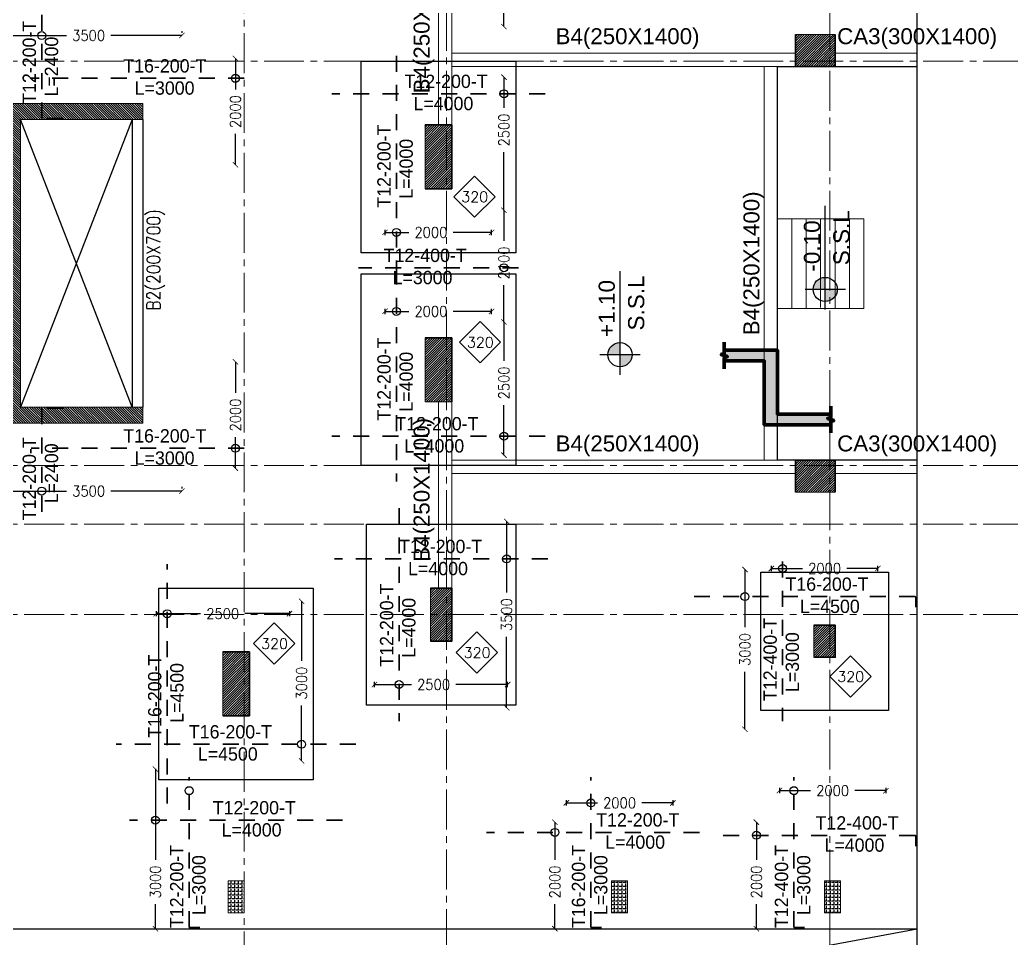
# Model space of a CAD drawing. Header units: millimetres. Extents: x -967280 to 3852, y 2833 to 1955156.
# Drawn here: x -709839 to -691227, y 587860 to 605112 of the extents above; entities that cross this region are included whole.
import ezdxf
from ezdxf.enums import TextEntityAlignment as Align

# ---------------------------------------------------------------- set-up
doc = ezdxf.new("R2010")
doc.units = ezdxf.units.MM
doc.header["$LTSCALE"] = 1000
doc.header["$PDMODE"] = 35
doc.header["$PDSIZE"] = 25
for name, pattern in [('$0$DASHED2', [0.375, 0.25, -0.125]), ('B05-FIRST FLOOR PLAN$0$DLINE', [0.55, 0.3, -0.25]), ('Columns_Structural070816$0$CENTER2', [1.125, 0.75, -0.125, 0.125, -0.125]), ('HRZN_Line-Ptrn-Dash', [4, 2, -2]), ('HRZN_Line-Ptrn-Sold', [9144001.0, 9144000.0, -1]), ('XREF-ST-FRAMING 1ST FLOOR$0$CENTER', [50.8, 31.75, -6.35, 6.35, -6.35]), ('XREF-ST-FRAMING 1ST FLOOR$0$HIDDEN2', [0.1875, 0.125, -0.0625])]:
    doc.linetypes.add(name, pattern=pattern)
for name, color, linetype, lineweight in [('A-STAIR', 1, 'HRZN_Line-Ptrn-Sold', 13), ('BEAMS', 3, 'HRZN_Line-Ptrn-Sold', 18), ('S - column', 6, 'Continuous', 60), ('ST-000-AXIS', 9, 'Columns_Structural070816$0$CENTER2', 9), ('ST-203-SLAB-TXT', 7, 'Continuous', 30), ('ST-206-SLAB-DIM', 1, 'Continuous', 20), ('ST-RFT-BOT', 2, '$0$DASHED2', 30), ('ST-RFT-TOP', 5, '$0$DASHED2', 30)]:
    doc.layers.add(name, color=color, linetype=linetype, lineweight=lineweight)
for name, color, linetype in [('ARCH', 8, 'Continuous'), ('B05-FIRST FLOOR PLAN$0$STR_ROOF RFT$0$S-SYMB', 30, 'Continuous'), ('R.C. footing', 4, 'Continuous'), ('S - col hach', 1, 'Continuous'), ('S - dot', 1, 'Continuous'), ('S -Beams', 2, 'Continuous'), ('S-TEXT', 2, 'Continuous'), ('SLAB', 210, 'Continuous'), ('XREF-ST-FRAMING 1ST FLOOR$0$ST-BEAM', 4, 'XREF-ST-FRAMING 1ST FLOOR$0$HIDDEN2'), ('XREF-ST-FRAMING 1ST FLOOR$0$ST-BEAM MARK', 3, 'Continuous'), ('XREF-ST-FRAMING 1ST FLOOR$0$ST-SLAB TH. TXT', 3, 'Continuous')]:
    doc.layers.add(name, color=color, linetype=linetype)
doc.styles.add('Arial_3', font='arial.ttf', dxfattribs={"height": 7999.15942})
doc.styles.add('B05-FIRST FLOOR PLAN$0$XS-Roof RFT$0$T25-100', font='STENCIL.shx', dxfattribs={"height": 250})
doc.styles.add('ROMANC', font='romanc.shx')
doc.styles.add('ST-DIM', font='romans.shx', dxfattribs={"width": 0.85})
doc.styles.add('TUNELNO', font='romans.shx', dxfattribs={"width": 0.9})
doc.styles.add('XREF-ST-FRAMING 1ST FLOOR$0$ROMANS-TITLE', font='ROMANS.shx', dxfattribs={"width": 0.8})
doc.styles.add('XREF-ST-FRAMING 1ST FLOOR$0$STRECTURAL', font='arial.ttf')
doc.dimstyles.new('Copy(2) of DSEC', dxfattribs={"dimtxt": 200, "dimasz": 100, "dimexe": 50, "dimexo": 80, "dimgap": 100, "dimtad": 1, "dimdec": 0, "dimrnd": 5, "dimzin": 0, "dimdsep": 46, "dimtxsty": 'TUNELNO', "dimblk": 'ARCHTICK', "dimcen": 0.09, "dimclrd": 1, "dimclre": 1, "dimclrt": 3, "dimadec": 0, "dimazin": 0, "dimtfac": 0.78125, "dimtdec": 0, "dimtix": 1, "dimtmove": 2, "dimatfit": 3, "dimldrblk": 'ARCHTICK', "dimfxl": 1, "dimtolj": 1, "dimtzin": 0, "dimarcsym": 0})
pattern_1 = [(90, (-425698.87, -541339.72), (-69.85, 4e-15), [50.8, -19.05]), (180, (-425698.87, -541339.72), (-9e-15, -69.85), [50.8, -19.05])]

# ---------------------------------------------------------------- blocks, each defined once
blk = doc.blocks.new('FROM FOUNDATION TO UPPER LOWER BASEMENT_COLUMNS(new2)')
at = {"layer": 'S - col hach'}
h = blk.add_hatch(dxfattribs=at)
h.set_pattern_fill('ANSI31', color=256, scale=10)
h.set_pattern_definition([(45, (193250.144, -599612.31), (-22.4506403, 22.4506403), [])])
h.paths.add_polyline_path([(462706, 627440), (463199, 627440), (463199, 628040), (462449, 628040), (462449, 627440)])
h = blk.add_hatch(dxfattribs=at)
h.set_pattern_fill('ANSI31', color=256, scale=10, angle=-90)
h.set_pattern_definition([(315, (-770003.16, 861038.448), (22.4506403, 22.4506403), [])])
h.paths.add_polyline_path([(450199, 621040), (447899, 621040), (447899, 626440), (450199, 626440), (450199, 626740), (447599, 626740), (447599, 620740), (450199, 620740)])
h = blk.add_hatch(dxfattribs=at)
h.set_pattern_fill('ANSI31', color=256, scale=10)
h.set_pattern_definition([(45, (193250.144, -601912.31), (-22.4506403, 22.4506403), [])])
h.paths.add_polyline_path([(455999, 625140), (455999, 626340), (455499, 626340), (455499, 625140)])
h = blk.add_hatch(dxfattribs=at)
h.set_pattern_fill('ANSI31', color=256, scale=10)
h.set_pattern_definition([(45, (-119733.897, -851549.915), (-22.4506403, 22.4506403), [])])
h.paths.add_polyline_path([(455999, 622340), (455499, 622340), (455499, 621140), (455999, 621140)])
h = blk.add_hatch(dxfattribs=at)
h.set_pattern_fill('ANSI31', color=256, scale=10)
h.set_pattern_definition([(45, (193250.144, -607512.31), (-22.4506403, 22.4506403), [])])
h.paths.add_polyline_path([(462706, 619440), (463199, 619440), (463199, 620040), (462449, 620040), (462449, 619440)])
h = blk.add_hatch(dxfattribs=at)
h.set_pattern_fill('ANSI31', color=256, scale=10)
h.set_pattern_definition([(45, (193250.144, -597112.31), (-22.4506403, 22.4506403), [])])
h.paths.add_polyline_path([(455599, 616640), (455999, 616640), (455999, 617640), (455599, 617640), (455599, 617179)])
h = blk.add_hatch(dxfattribs=at)
h.set_pattern_fill('ANSI31', color=256, scale=10)
h.set_pattern_definition([(45, (193250.144, -596912.31), (-22.4506403, 22.4506403), [])])
h.paths.add_polyline_path([(462799, 616940), (462799, 616340), (463199, 616340), (463199, 616940)])
h = blk.add_hatch(dxfattribs=at)
h.set_pattern_fill('ANSI31', color=256, scale=10)
h.set_pattern_definition([(45, (193250.144, -598612.31), (-22.4506403, 22.4506403), [])])
h.paths.add_polyline_path([(452199, 615240), (452199, 616440), (451699, 616440), (451699, 615240), (451832, 615240)])
at = {"layer": 'S - column', "lineweight": 15}
for points in [[(462449, 627440), (463199, 627440), (463199, 628040), (462449, 628040)], [(450199, 621040), (447899, 621040), (447899, 626440), (450199, 626440), (450199, 626740), (447599, 626740), (447599, 620740), (450199, 620740)], [(455499, 625140), (455999, 625140), (455999, 626340), (455499, 626340)], [(455499, 621140), (455999, 621140), (455999, 622340), (455499, 622340)], [(462449, 619440), (463199, 619440), (463199, 620040), (462449, 620040)], [(455599, 616640), (455599, 617640), (455999, 617640), (455999, 616640)], [(463199, 616940), (463199, 616340), (462799, 616340), (462799, 616940)], [(452199, 616440), (452199, 615240), (451699, 615240), (451699, 616440)]]:
    blk.add_lwpolyline(points, close=True, dxfattribs=at)
at = {"layer": 'ST-RFT-BOT', "color": 7, "linetype": 'Continuous', "ltscale": 30}
for points in [[(463199, 628040), (463199, 627440), (462449, 627440), (462449, 628040)], [(455499, 626340), (455999, 626340), (455999, 625140), (455499, 625140)], [(455499, 622340), (455999, 622340), (455999, 621140)], [(463199, 619440), (463199, 620040), (462449, 620040), (462449, 619440)], [(455599, 617640), (455999, 617640), (455999, 616640), (455599, 616640)], [(462799, 616940), (463199, 616940), (463199, 616340), (462799, 616340)], [(451699, 616440), (452199, 616440), (452199, 615240), (451699, 615240)]]:
    blk.add_lwpolyline(points, dxfattribs=at)
blk = doc.blocks.new('A$C34bd0db6')
at = {"layer": 'ARCH', "lineweight": 106, "ltscale": 30}
h = blk.add_hatch(color=256, dxfattribs=at)
h.dxf.hatch_style = 1
h.paths.add_polyline_path([(200, 1400), (-800, 1400), (-800, 1340), (-856, 1320), (-744, 1280), (-800, 1260), (-800, 1200), (-50, 1200), (-50, 0), (1200, 0), (1200, 60), (1256, 80), (1144, 120), (1200, 140), (1200, 200), (200, 200)])
at = {"layer": 'ARCH', "linetype": 'Continuous', "lineweight": 106, "ltscale": 30}
for points in [[(-800, 1550), (-800, 1340), (-856, 1320), (-744, 1280), (-800, 1260), (-800, 1050)], [(1200, 350), (1200, 140), (1144, 120), (1256, 80), (1200, 60), (1200, -150)]]:
    blk.add_lwpolyline(points, dxfattribs=at)
at = {"layer": 'ARCH', "lineweight": 106, "ltscale": 30}
for points in [[(-800, 1400), (200, 1400), (200, 200), (1200, 200)], [(-800, 1200), (-50, 1200), (-50, 0), (1200, 0)]]:
    blk.add_lwpolyline(points, dxfattribs=at)
blk = doc.blocks.new('XREF-ST-FRAMING 1ST FLOOR$0$A-LVL_FFL-SSL')
at = {"layer": 'XREF-ST-FRAMING 1ST FLOOR$0$ST-SLAB TH. TXT', "ltscale": 800}
h = blk.add_hatch(color=256, dxfattribs=at)
h.paths.add_polyline_path([(0, 0), (150, 0, 0.414214), (0, 150)])
h.paths.add_polyline_path([(0, -150), (0, 0), (-150, 0, 0.414214)])
at = {"layer": 'XREF-ST-FRAMING 1ST FLOOR$0$ST-SLAB TH. TXT'}
for p, q in [((0, -250), (0, 250)), ((-250, 0), (250, 0))]:
    blk.add_line(p, q, dxfattribs=at)
at = {"layer": 'XREF-ST-FRAMING 1ST FLOOR$0$ST-SLAB TH. TXT', "ltscale": 800}
blk.add_line((0, 0), (1037, 0), dxfattribs=at)
at = {"layer": 'XREF-ST-FRAMING 1ST FLOOR$0$ST-SLAB TH. TXT'}
blk.add_circle((0, 0), 150, dxfattribs=at)
at = {"layer": 'XREF-ST-FRAMING 1ST FLOOR$0$ST-SLAB TH. TXT', "ltscale": 800, "style": 'XREF-ST-FRAMING 1ST FLOOR$0$ROMANS-TITLE', "width": 0.8}
for tag, p in [('FLOOR-LEVEL-FFL', (300, 100)), ('FLOOR-LEVEL-SSL', (300, -300))]:
    blk.add_attdef(tag, p, '', height=200, dxfattribs=at)
blk = doc.blocks.new('str col up n')
at = {"layer": 'S - col hach', "true_color": 0xcd6928}
h = blk.add_hatch(dxfattribs=at)
h.set_pattern_fill('ANGLE', color=32, scale=10, angle=90)
h.set_pattern_definition([(90, (-427448.87, -535639.72), (-69.85, 4e-15), [50.8, -19.05]), (180, (-427448.87, -535639.72), (-9e-15, -69.85), [50.8, -19.05])])
h.paths.add_polyline_path([(26400, -29200), (26100, -29200), (26100, -29800), (26400, -29800)])
h = blk.add_hatch(dxfattribs=at)
h.set_pattern_fill('ANGLE', color=32, scale=10, angle=90)
h.set_pattern_definition(pattern_1)
h.paths.add_polyline_path([(33600, -29200), (33300, -29200), (33300, -29800), (33600, -29800)])
h = blk.add_hatch(dxfattribs=at)
h.set_pattern_fill('ANGLE', color=32, scale=10, angle=90)
h.set_pattern_definition(pattern_1)
h.paths.add_polyline_path([(37600, -29200), (37300, -29200), (37300, -29800), (37600, -29800)])
at = {"layer": 'S - column', "lineweight": 15}
for points in [[(26400, -29200), (26100, -29200), (26100, -29800), (26400, -29800)], [(33600, -29200), (33300, -29200), (33300, -29800), (33600, -29800)], [(37600, -29200), (37300, -29200), (37300, -29800), (37600, -29800)]]:
    blk.add_lwpolyline(points, close=True, dxfattribs=at)
blk = doc.blocks.new('_ArchTick')
at = {"color": 0, "linetype": 'ByBlock', "const_width": 0.15}
blk.add_lwpolyline([(-0.5, -0.5), (0.5, 0.5)], dxfattribs=at)
blk = doc.blocks.new('*D597')
at = {"layer": 'Defpoints', "color": 0, "transparency": 16777216}
for p in [(-705761, 604387), (-705791, 602388), (-705761, 602388)]:
    blk.add_point(p, dxfattribs=at)
at = {"layer": 'ST-206-SLAB-DIM', "color": 1, "lineweight": -2, "transparency": 16777216}
for p, q in [((-705791, 604387), (-705791, 603805)), ((-705791, 602388), (-705791, 602970))]:
    blk.add_line(p, q, dxfattribs=at)
at = {"layer": 'ST-206-SLAB-DIM', "color": 1, "lineweight": -2, "transparency": 16777216, "xscale": 100, "yscale": 100, "zscale": 100}
for p, rotation in [((-705791, 604387), 90), ((-705791, 602388), 270)]:
    blk.add_blockref('_ArchTick', p, dxfattribs=dict(at, rotation=rotation))
at = {"layer": 'ST-206-SLAB-DIM', "color": 3, "transparency": 16777216, "insert": (-705791, 603387), "char_height": 200, "attachment_point": 5, "rotation": 90, "style": 'TUNELNO'}
blk.add_mtext('\\A1;2000', dxfattribs=at)
blk = doc.blocks.new('*D598')
at = {"layer": 'Defpoints', "color": 0, "transparency": 16777216}
for p in [(-700719, 599436), (-700749, 596935), (-700719, 596935)]:
    blk.add_point(p, dxfattribs=at)
at = {"layer": 'ST-206-SLAB-DIM', "color": 1, "lineweight": -2, "transparency": 16777216}
for p, q in [((-700749, 599436), (-700749, 598707)), ((-700749, 596935), (-700749, 597873))]:
    blk.add_line(p, q, dxfattribs=at)
at = {"layer": 'ST-206-SLAB-DIM', "color": 1, "lineweight": -2, "transparency": 16777216, "xscale": 100, "yscale": 100, "zscale": 100}
for p, rotation in [((-700749, 599436), 90), ((-700749, 596935), 270)]:
    blk.add_blockref('_ArchTick', p, dxfattribs=dict(at, rotation=rotation))
at = {"layer": 'ST-206-SLAB-DIM', "color": 3, "transparency": 16777216, "insert": (-700749, 598290), "char_height": 200, "attachment_point": 5, "rotation": 90, "style": 'TUNELNO'}
blk.add_mtext('\\A1;2500', dxfattribs=at)
blk = doc.blocks.new('*D599')
at = {"layer": 'Defpoints', "color": 0, "transparency": 16777216}
for p in [(-700719, 604036), (-700749, 601535), (-700719, 601535)]:
    blk.add_point(p, dxfattribs=at)
at = {"layer": 'ST-206-SLAB-DIM', "color": 1, "lineweight": -2, "transparency": 16777216}
for p, q in [((-700749, 604036), (-700749, 603458)), ((-700749, 601535), (-700749, 602624))]:
    blk.add_line(p, q, dxfattribs=at)
at = {"layer": 'ST-206-SLAB-DIM', "color": 1, "lineweight": -2, "transparency": 16777216, "xscale": 100, "yscale": 100, "zscale": 100}
for p, rotation in [((-700749, 604036), 90), ((-700749, 601535), 270)]:
    blk.add_blockref('_ArchTick', p, dxfattribs=dict(at, rotation=rotation))
at = {"layer": 'ST-206-SLAB-DIM', "color": 3, "transparency": 16777216, "insert": (-700749, 603041), "char_height": 200, "attachment_point": 5, "rotation": 90, "style": 'TUNELNO'}
blk.add_mtext('\\A1;2500', dxfattribs=at)
blk = doc.blocks.new('*D600')
at = {"layer": 'Defpoints', "color": 0, "transparency": 16777216}
for p in [(-700719, 608986), (-700749, 604985), (-700719, 604985)]:
    blk.add_point(p, dxfattribs=at)
at = {"layer": 'ST-206-SLAB-DIM', "color": 1, "lineweight": -2, "transparency": 16777216}
for p, q in [((-700749, 608986), (-700749, 607400)), ((-700749, 604985), (-700749, 606566))]:
    blk.add_line(p, q, dxfattribs=at)
at = {"layer": 'ST-206-SLAB-DIM', "color": 1, "lineweight": -2, "transparency": 16777216, "xscale": 100, "yscale": 100, "zscale": 100}
for p, rotation in [((-700749, 608986), 90), ((-700749, 604985), 270)]:
    blk.add_blockref('_ArchTick', p, dxfattribs=dict(at, rotation=rotation))
at = {"layer": 'ST-206-SLAB-DIM', "color": 3, "transparency": 16777216, "insert": (-700749, 606983), "char_height": 200, "attachment_point": 5, "rotation": 90, "style": 'TUNELNO'}
blk.add_mtext('\\A1;4000', dxfattribs=at)
blk = doc.blocks.new('*D604')
at = {"layer": 'Defpoints', "color": 0, "transparency": 16777216}
for p in [(-710296, 604817), (-706796, 604817), (-706796, 604817)]:
    blk.add_point(p, dxfattribs=at)
at = {"layer": 'ST-206-SLAB-DIM', "color": 1, "lineweight": -2, "transparency": 16777216}
for p, q in [((-710296, 604897), (-710296, 604867)), ((-706796, 604897), (-706796, 604867)), ((-710296, 604817), (-708963, 604817)), ((-706796, 604817), (-708129, 604817))]:
    blk.add_line(p, q, dxfattribs=at)
at = {"layer": 'ST-206-SLAB-DIM', "color": 1, "lineweight": -2, "transparency": 16777216, "xscale": 100, "yscale": 100, "zscale": 100, "rotation": 180}
blk.add_blockref('_ArchTick', (-710296, 604817), dxfattribs=at)
at = {"layer": 'ST-206-SLAB-DIM', "color": 1, "lineweight": -2, "transparency": 16777216, "xscale": 100, "yscale": 100, "zscale": 100}
blk.add_blockref('_ArchTick', (-706796, 604817), dxfattribs=at)
at = {"layer": 'ST-206-SLAB-DIM', "color": 3, "transparency": 16777216, "insert": (-708546, 604817), "char_height": 200, "attachment_point": 5, "style": 'TUNELNO'}
blk.add_mtext('\\A1;3500', dxfattribs=at)
blk = doc.blocks.new('*D573')
at = {"layer": 'Defpoints', "color": 0, "transparency": 16777216}
for p in [(-700719, 601535), (-700749, 599436), (-700719, 599436)]:
    blk.add_point(p, dxfattribs=at)
at = {"layer": 'ST-206-SLAB-DIM', "color": 1, "lineweight": -2, "transparency": 16777216}
for p, q in [((-700799, 601535), (-700799, 601535)), ((-700749, 601535), (-700749, 600963)), ((-700749, 599436), (-700749, 600128)), ((-700799, 599436), (-700799, 599436))]:
    blk.add_line(p, q, dxfattribs=at)
at = {"layer": 'ST-206-SLAB-DIM', "color": 1, "lineweight": -2, "transparency": 16777216, "xscale": 100, "yscale": 100, "zscale": 100}
for p, rotation in [((-700749, 601535), 89.99727046481269), ((-700749, 599436), 269.9972704648127)]:
    blk.add_blockref('_ArchTick', p, dxfattribs=dict(at, rotation=rotation))
at = {"layer": 'ST-206-SLAB-DIM', "color": 3, "transparency": 16777216, "insert": (-700749, 600545), "char_height": 200, "attachment_point": 5, "rotation": 89.9973, "style": 'TUNELNO'}
blk.add_mtext('\\A1;2100', dxfattribs=at)
blk = doc.blocks.new('*D574')
at = {"layer": 'Defpoints', "color": 0, "transparency": 16777216}
for p in [(-700669, 595690), (-700699, 592189), (-700669, 592189)]:
    blk.add_point(p, dxfattribs=at)
at = {"layer": 'ST-206-SLAB-DIM', "color": 1, "lineweight": -2, "transparency": 16777216}
for p, q in [((-700699, 595690), (-700699, 594355)), ((-700699, 592189), (-700699, 593520))]:
    blk.add_line(p, q, dxfattribs=at)
at = {"layer": 'ST-206-SLAB-DIM', "color": 1, "lineweight": -2, "transparency": 16777216, "xscale": 100, "yscale": 100, "zscale": 100}
for p, rotation in [((-700699, 595690), 90), ((-700699, 592189), 270)]:
    blk.add_blockref('_ArchTick', p, dxfattribs=dict(at, rotation=rotation))
at = {"layer": 'ST-206-SLAB-DIM', "color": 3, "transparency": 16777216, "insert": (-700699, 593937), "char_height": 200, "attachment_point": 5, "rotation": 90, "style": 'TUNELNO'}
blk.add_mtext('\\A1;3500', dxfattribs=at)
blk = doc.blocks.new('*D575')
at = {"layer": 'Defpoints', "color": 0, "transparency": 16777216}
for p in [(-702982, 600989), (-700981, 601119), (-700981, 600989)]:
    blk.add_point(p, dxfattribs=at)
at = {"layer": 'ST-206-SLAB-DIM', "color": 1, "lineweight": -2, "transparency": 16777216}
for p, q in [((-702982, 601069), (-702982, 601169)), ((-702982, 601119), (-702538, 601119)), ((-700981, 601119), (-701704, 601119)), ((-700981, 601069), (-700981, 601169))]:
    blk.add_line(p, q, dxfattribs=at)
at = {"layer": 'ST-206-SLAB-DIM', "color": 1, "lineweight": -2, "transparency": 16777216, "xscale": 100, "yscale": 100, "zscale": 100, "rotation": 180}
blk.add_blockref('_ArchTick', (-702982, 601119), dxfattribs=at)
at = {"layer": 'ST-206-SLAB-DIM', "color": 1, "lineweight": -2, "transparency": 16777216, "xscale": 100, "yscale": 100, "zscale": 100}
blk.add_blockref('_ArchTick', (-700981, 601119), dxfattribs=at)
at = {"layer": 'ST-206-SLAB-DIM', "color": 3, "transparency": 16777216, "insert": (-702121, 601119), "char_height": 200, "attachment_point": 5, "style": 'TUNELNO'}
blk.add_mtext('\\A1;2000', dxfattribs=at)
blk = doc.blocks.new('*D576')
at = {"layer": 'Defpoints', "color": 0, "transparency": 16777216}
for p in [(-702982, 599505), (-700981, 599635), (-700981, 599505)]:
    blk.add_point(p, dxfattribs=at)
at = {"layer": 'ST-206-SLAB-DIM', "color": 1, "lineweight": -2, "transparency": 16777216}
for p, q in [((-702982, 599585), (-702982, 599685)), ((-700981, 599585), (-700981, 599685)), ((-702982, 599635), (-702538, 599635)), ((-700981, 599635), (-701704, 599635))]:
    blk.add_line(p, q, dxfattribs=at)
at = {"layer": 'ST-206-SLAB-DIM', "color": 1, "lineweight": -2, "transparency": 16777216, "xscale": 100, "yscale": 100, "zscale": 100, "rotation": 180}
blk.add_blockref('_ArchTick', (-702982, 599635), dxfattribs=at)
at = {"layer": 'ST-206-SLAB-DIM', "color": 1, "lineweight": -2, "transparency": 16777216, "xscale": 100, "yscale": 100, "zscale": 100}
blk.add_blockref('_ArchTick', (-700981, 599635), dxfattribs=at)
at = {"layer": 'ST-206-SLAB-DIM', "color": 3, "transparency": 16777216, "insert": (-702121, 599635), "char_height": 200, "attachment_point": 5, "style": 'TUNELNO'}
blk.add_mtext('\\A1;2000', dxfattribs=at)
blk = doc.blocks.new('*D577')
at = {"layer": 'Defpoints', "color": 0, "transparency": 16777216}
for p in [(-700681, 592625), (-703182, 592495), (-700681, 592495)]:
    blk.add_point(p, dxfattribs=at)
at = {"layer": 'ST-206-SLAB-DIM', "color": 1, "lineweight": -2, "transparency": 16777216}
for p, q in [((-703182, 592575), (-703182, 592675)), ((-703182, 592625), (-702488, 592625)), ((-700681, 592625), (-701654, 592625)), ((-700681, 592575), (-700681, 592675))]:
    blk.add_line(p, q, dxfattribs=at)
at = {"layer": 'ST-206-SLAB-DIM', "color": 1, "lineweight": -2, "transparency": 16777216, "xscale": 100, "yscale": 100, "zscale": 100, "rotation": 180}
blk.add_blockref('_ArchTick', (-703182, 592625), dxfattribs=at)
at = {"layer": 'ST-206-SLAB-DIM', "color": 1, "lineweight": -2, "transparency": 16777216, "xscale": 100, "yscale": 100, "zscale": 100}
blk.add_blockref('_ArchTick', (-700681, 592625), dxfattribs=at)
at = {"layer": 'ST-206-SLAB-DIM', "color": 3, "transparency": 16777216, "insert": (-702071, 592625), "char_height": 200, "attachment_point": 5, "style": 'TUNELNO'}
blk.add_mtext('\\A1;2500', dxfattribs=at)
blk = doc.blocks.new('*D623')
at = {"layer": 'Defpoints', "color": 0, "transparency": 16777216}
for p in [(-704549, 594189), (-704519, 594189), (-704519, 591189)]:
    blk.add_point(p, dxfattribs=at)
at = {"layer": 'ST-206-SLAB-DIM', "color": 1, "lineweight": -2, "transparency": 16777216}
for p, q in [((-704549, 594189), (-704549, 593067)), ((-704549, 591189), (-704549, 592232))]:
    blk.add_line(p, q, dxfattribs=at)
at = {"layer": 'ST-206-SLAB-DIM', "color": 1, "lineweight": -2, "transparency": 16777216, "xscale": 100, "yscale": 100, "zscale": 100}
for p, rotation in [((-704549, 594189), 90), ((-704549, 591189), 270)]:
    blk.add_blockref('_ArchTick', p, dxfattribs=dict(at, rotation=rotation))
at = {"layer": 'ST-206-SLAB-DIM', "color": 3, "transparency": 16777216, "insert": (-704549, 592650), "char_height": 200, "attachment_point": 5, "rotation": 90, "style": 'TUNELNO'}
blk.add_mtext('\\A1;3000', dxfattribs=at)
blk = doc.blocks.new('*D624')
at = {"layer": 'Defpoints', "color": 0, "transparency": 16777216}
for p in [(-707277, 594086), (-704776, 594086), (-704776, 593956)]:
    blk.add_point(p, dxfattribs=at)
at = {"layer": 'ST-206-SLAB-DIM', "color": 1, "lineweight": -2, "transparency": 16777216}
for p, q in [((-707277, 594006), (-707277, 593906)), ((-707277, 593956), (-706446, 593956)), ((-704776, 593956), (-705612, 593956)), ((-704776, 594006), (-704776, 593906))]:
    blk.add_line(p, q, dxfattribs=at)
at = {"layer": 'ST-206-SLAB-DIM', "color": 1, "lineweight": -2, "transparency": 16777216, "xscale": 100, "yscale": 100, "zscale": 100, "rotation": 180}
blk.add_blockref('_ArchTick', (-707277, 593956), dxfattribs=at)
at = {"layer": 'ST-206-SLAB-DIM', "color": 1, "lineweight": -2, "transparency": 16777216, "xscale": 100, "yscale": 100, "zscale": 100}
blk.add_blockref('_ArchTick', (-704776, 593956), dxfattribs=at)
at = {"layer": 'ST-206-SLAB-DIM', "color": 3, "transparency": 16777216, "insert": (-706029, 593956), "char_height": 200, "attachment_point": 5, "style": 'TUNELNO'}
blk.add_mtext('\\A1;2500', dxfattribs=at)
blk = doc.blocks.new('*D625')
at = {"layer": 'Defpoints', "color": 0, "transparency": 16777216}
for p in [(-699793, 590038), (-699763, 590038), (-699763, 588037)]:
    blk.add_point(p, dxfattribs=at)
at = {"layer": 'ST-206-SLAB-DIM', "color": 1, "lineweight": -2, "transparency": 16777216}
for p, q in [((-699793, 590038), (-699793, 589333)), ((-699793, 588037), (-699793, 588499))]:
    blk.add_line(p, q, dxfattribs=at)
at = {"layer": 'ST-206-SLAB-DIM', "color": 1, "lineweight": -2, "transparency": 16777216, "xscale": 100, "yscale": 100, "zscale": 100}
for p, rotation in [((-699793, 590038), 90), ((-699793, 588037), 270)]:
    blk.add_blockref('_ArchTick', p, dxfattribs=dict(at, rotation=rotation))
at = {"layer": 'ST-206-SLAB-DIM', "color": 3, "transparency": 16777216, "insert": (-699793, 588916), "char_height": 200, "attachment_point": 5, "rotation": 90, "style": 'TUNELNO'}
blk.add_mtext('\\A1;2000', dxfattribs=at)
blk = doc.blocks.new('*D626')
at = {"layer": 'Defpoints', "color": 0, "transparency": 16777216}
for p in [(-699579, 590532), (-697578, 590532), (-697578, 590401)]:
    blk.add_point(p, dxfattribs=at)
at = {"layer": 'ST-206-SLAB-DIM', "color": 1, "lineweight": -2, "transparency": 16777216}
for p, q in [((-699579, 590452), (-699579, 590351)), ((-699579, 590401), (-698996, 590401)), ((-697578, 590401), (-698162, 590401)), ((-697578, 590452), (-697578, 590351))]:
    blk.add_line(p, q, dxfattribs=at)
at = {"layer": 'ST-206-SLAB-DIM', "color": 1, "lineweight": -2, "transparency": 16777216, "xscale": 100, "yscale": 100, "zscale": 100, "rotation": 180}
blk.add_blockref('_ArchTick', (-699579, 590401), dxfattribs=at)
at = {"layer": 'ST-206-SLAB-DIM', "color": 1, "lineweight": -2, "transparency": 16777216, "xscale": 100, "yscale": 100, "zscale": 100}
blk.add_blockref('_ArchTick', (-697578, 590401), dxfattribs=at)
at = {"layer": 'ST-206-SLAB-DIM', "color": 3, "transparency": 16777216, "insert": (-698579, 590401), "char_height": 200, "attachment_point": 5, "style": 'TUNELNO'}
blk.add_mtext('\\A1;2000', dxfattribs=at)
blk = doc.blocks.new('*D628')
at = {"layer": 'Defpoints', "color": 0, "transparency": 16777216}
for p in [(-696010, 590039), (-695980, 590039), (-695980, 588038)]:
    blk.add_point(p, dxfattribs=at)
at = {"layer": 'ST-206-SLAB-DIM', "color": 1, "lineweight": -2, "transparency": 16777216}
for p, q in [((-696010, 590039), (-696010, 589334)), ((-696010, 588038), (-696010, 588500))]:
    blk.add_line(p, q, dxfattribs=at)
at = {"layer": 'ST-206-SLAB-DIM', "color": 1, "lineweight": -2, "transparency": 16777216, "xscale": 100, "yscale": 100, "zscale": 100}
for p, rotation in [((-696010, 590039), 90), ((-696010, 588038), 270)]:
    blk.add_blockref('_ArchTick', p, dxfattribs=dict(at, rotation=rotation))
at = {"layer": 'ST-206-SLAB-DIM', "color": 3, "transparency": 16777216, "insert": (-696010, 588917), "char_height": 200, "attachment_point": 5, "rotation": 90, "style": 'TUNELNO'}
blk.add_mtext('\\A1;2000', dxfattribs=at)
blk = doc.blocks.new('*D629')
at = {"layer": 'Defpoints', "color": 0, "transparency": 16777216}
for p in [(-707294, 591038), (-707264, 591038), (-707264, 588037)]:
    blk.add_point(p, dxfattribs=at)
at = {"layer": 'ST-206-SLAB-DIM', "color": 1, "lineweight": -2, "transparency": 16777216}
for p, q in [((-707294, 591038), (-707294, 589333)), ((-707294, 588037), (-707294, 588499))]:
    blk.add_line(p, q, dxfattribs=at)
at = {"layer": 'ST-206-SLAB-DIM', "color": 1, "lineweight": -2, "transparency": 16777216, "xscale": 100, "yscale": 100, "zscale": 100}
for p, rotation in [((-707294, 591038), 90), ((-707294, 588037), 270)]:
    blk.add_blockref('_ArchTick', p, dxfattribs=dict(at, rotation=rotation))
at = {"layer": 'ST-206-SLAB-DIM', "color": 3, "transparency": 16777216, "insert": (-707294, 588916), "char_height": 200, "attachment_point": 5, "rotation": 90, "style": 'TUNELNO'}
blk.add_mtext('\\A1;3000', dxfattribs=at)
blk = doc.blocks.new('*D650')
at = {"layer": 'Defpoints', "color": 0, "transparency": 16777216}
for p in [(-695579, 590762), (-693578, 590762), (-693578, 590631)]:
    blk.add_point(p, dxfattribs=at)
at = {"layer": 'ST-206-SLAB-DIM', "color": 1, "lineweight": -2, "transparency": 16777216}
for p, q in [((-695579, 590682), (-695579, 590581)), ((-695579, 590631), (-694996, 590631)), ((-693578, 590631), (-694162, 590631)), ((-693578, 590682), (-693578, 590581))]:
    blk.add_line(p, q, dxfattribs=at)
at = {"layer": 'ST-206-SLAB-DIM', "color": 1, "lineweight": -2, "transparency": 16777216, "xscale": 100, "yscale": 100, "zscale": 100, "rotation": 180}
blk.add_blockref('_ArchTick', (-695579, 590631), dxfattribs=at)
at = {"layer": 'ST-206-SLAB-DIM', "color": 1, "lineweight": -2, "transparency": 16777216, "xscale": 100, "yscale": 100, "zscale": 100}
blk.add_blockref('_ArchTick', (-693578, 590631), dxfattribs=at)
at = {"layer": 'ST-206-SLAB-DIM', "color": 3, "transparency": 16777216, "insert": (-694579, 590631), "char_height": 200, "attachment_point": 5, "style": 'TUNELNO'}
blk.add_mtext('\\A1;2000', dxfattribs=at)
blk = doc.blocks.new('*D651')
at = {"layer": 'Defpoints', "color": 0, "transparency": 16777216}
for p in [(-696195, 594786), (-696225, 591785), (-696195, 591785)]:
    blk.add_point(p, dxfattribs=at)
at = {"layer": 'ST-206-SLAB-DIM', "color": 1, "lineweight": -2, "transparency": 16777216}
for p, q in [((-696225, 594786), (-696225, 593700)), ((-696225, 591785), (-696225, 592866))]:
    blk.add_line(p, q, dxfattribs=at)
at = {"layer": 'ST-206-SLAB-DIM', "color": 1, "lineweight": -2, "transparency": 16777216, "xscale": 100, "yscale": 100, "zscale": 100}
for p, rotation in [((-696225, 594786), 90), ((-696225, 591785), 270)]:
    blk.add_blockref('_ArchTick', p, dxfattribs=dict(at, rotation=rotation))
at = {"layer": 'ST-206-SLAB-DIM', "color": 3, "transparency": 16777216, "insert": (-696225, 593283), "char_height": 200, "attachment_point": 5, "rotation": 90, "style": 'TUNELNO'}
blk.add_mtext('\\A1;3000', dxfattribs=at)
blk = doc.blocks.new('*D652')
at = {"layer": 'Defpoints', "color": 0, "transparency": 16777216}
for p in [(-695729, 594674), (-693728, 594805), (-693728, 594674)]:
    blk.add_point(p, dxfattribs=at)
at = {"layer": 'ST-206-SLAB-DIM', "color": 1, "lineweight": -2, "transparency": 16777216}
for p, q in [((-695729, 594754), (-695729, 594855)), ((-693728, 594754), (-693728, 594855)), ((-695729, 594805), (-695146, 594805)), ((-693728, 594805), (-694312, 594805))]:
    blk.add_line(p, q, dxfattribs=at)
at = {"layer": 'ST-206-SLAB-DIM', "color": 1, "lineweight": -2, "transparency": 16777216, "xscale": 100, "yscale": 100, "zscale": 100, "rotation": 180}
blk.add_blockref('_ArchTick', (-695729, 594805), dxfattribs=at)
at = {"layer": 'ST-206-SLAB-DIM', "color": 1, "lineweight": -2, "transparency": 16777216, "xscale": 100, "yscale": 100, "zscale": 100}
blk.add_blockref('_ArchTick', (-693728, 594805), dxfattribs=at)
at = {"layer": 'ST-206-SLAB-DIM', "color": 3, "transparency": 16777216, "insert": (-694729, 594805), "char_height": 200, "attachment_point": 5, "style": 'TUNELNO'}
blk.add_mtext('\\A1;2000', dxfattribs=at)
blk = doc.blocks.new('*D659')
at = {"layer": 'Defpoints', "color": 0, "transparency": 16777216}
for p in [(-710296, 596258), (-706796, 596258), (-706796, 596258)]:
    blk.add_point(p, dxfattribs=at)
at = {"layer": 'ST-206-SLAB-DIM', "color": 1, "lineweight": -2, "transparency": 16777216}
for p, q in [((-706796, 596338), (-706796, 596308)), ((-710296, 596258), (-708963, 596258)), ((-710296, 596178), (-710296, 596208)), ((-706796, 596258), (-708129, 596258))]:
    blk.add_line(p, q, dxfattribs=at)
at = {"layer": 'ST-206-SLAB-DIM', "color": 1, "lineweight": -2, "transparency": 16777216, "xscale": 100, "yscale": 100, "zscale": 100, "rotation": 180}
blk.add_blockref('_ArchTick', (-710296, 596258), dxfattribs=at)
at = {"layer": 'ST-206-SLAB-DIM', "color": 1, "lineweight": -2, "transparency": 16777216, "xscale": 100, "yscale": 100, "zscale": 100}
blk.add_blockref('_ArchTick', (-706796, 596258), dxfattribs=at)
at = {"layer": 'ST-206-SLAB-DIM', "color": 3, "transparency": 16777216, "insert": (-708546, 596258), "char_height": 200, "attachment_point": 5, "style": 'TUNELNO'}
blk.add_mtext('\\A1;3500', dxfattribs=at)
blk = doc.blocks.new('*D660')
at = {"layer": 'Defpoints', "color": 0, "transparency": 16777216}
for p in [(-705791, 598687), (-705761, 598687), (-705761, 596688)]:
    blk.add_point(p, dxfattribs=at)
at = {"layer": 'ST-206-SLAB-DIM', "color": 1, "lineweight": -2, "transparency": 16777216}
for p, q in [((-705791, 598687), (-705791, 598105)), ((-705791, 596688), (-705791, 597270))]:
    blk.add_line(p, q, dxfattribs=at)
at = {"layer": 'ST-206-SLAB-DIM', "color": 1, "lineweight": -2, "transparency": 16777216, "xscale": 100, "yscale": 100, "zscale": 100}
for p, rotation in [((-705791, 598687), 90), ((-705791, 596688), 270)]:
    blk.add_blockref('_ArchTick', p, dxfattribs=dict(at, rotation=rotation))
at = {"layer": 'ST-206-SLAB-DIM', "color": 3, "transparency": 16777216, "insert": (-705791, 597687), "char_height": 200, "attachment_point": 5, "rotation": 90, "style": 'TUNELNO'}
blk.add_mtext('\\A1;2000', dxfattribs=at)
blk = doc.blocks.new('AXES-00')
at = {"layer": 'ST-000-AXIS'}
for p, q in [((552098.9, 695813.8), (552098.9, 750979.6)), ((555898.9, 750979.6), (555898.9, 695813.8)), ((563098.9, 750979.6), (563098.9, 695813.8)), ((575723.2, 727539.7), (505674.3, 727539.7)), ((575723.2, 719939.7), (505674.3, 719939.7)), ((575723.2, 718839.7), (505674.3, 718839.7)), ((575723.2, 717139.7), (505674.3, 717139.7))]:
    blk.add_line(p, q, dxfattribs=at)

msp = doc.modelspace()

# ---------------------------------------------------------------- linework, layer by layer
at = {"layer": 'A-STAIR', "color": 4, "linetype": 'HRZN_Line-Ptrn-Dash'}
for p, q in [((-695343.7, 599700.9), (-695343.7, 601373.9)), ((-695073.7, 599700.9), (-695073.7, 601373.9)), ((-694803.7, 599706.5), (-694803.7, 601368.3)), ((-694533.7, 599700.9), (-694533.7, 601373.9)), ((-694263.7, 599700.9), (-694263.7, 601373.9))]:
    msp.add_line(p, q, dxfattribs=at)
msp.add_lwpolyline([(-693993.7, 601373.9), (-695613.7, 601373.9), (-695613.7, 599687.6), (-693993.7, 599687.6)], close=True, dxfattribs=at)
at = {"layer": 'B05-FIRST FLOOR PLAN$0$STR_ROOF RFT$0$S-SYMB'}
for centre in [(-709426.9, 604816.5), (-705790.6, 604012.6), (-700749.2, 603721.9), (-702767.9, 601119), (-700749.3, 600452.9), (-702767.9, 599635.2), (-700749.2, 597290.4), (-705790.6, 597062.2), (-709426.9, 596258.2), (-700699.2, 594985.3), (-695517.9, 594804.5), (-696225.3, 594276.3), (-707071.9, 593955.7), (-702717.9, 592625.2), (-704549.2, 591502.9), (-706659.6, 590631), (-695304.5, 590631), (-699115.5, 590401.3), (-707294.2, 590076.9), (-699792.8, 589847.3), (-696010.3, 589792.2)]:
    msp.add_circle(centre, 75, dxfattribs=at)
at = {"layer": 'BEAMS'}
for p, q in [((-701978.7, 603137.4), (-701978.7, 606637.4)), ((-701728.7, 603137.4), (-701728.7, 606637.4)), ((-701728.7, 604487.4), (-695278.7, 604487.4)), ((-694528.7, 604487.4), (-692993.7, 604487.4)), ((-701728.7, 604237.4), (-695278.7, 604237.4)), ((-695863.7, 596837.4), (-695863.7, 604237.4)), ((-695613.7, 596837.4), (-695613.7, 604237.4)), ((-694528.7, 604237.4), (-692993.7, 604237.4)), ((-701978.7, 594437.4), (-701978.7, 597937.4)), ((-701728.7, 594437.4), (-701728.7, 597937.4)), ((-701728.7, 596837.4), (-695278.7, 596837.4)), ((-694528.7, 596837.4), (-692993.7, 596837.4)), ((-701728.7, 596587.4), (-695278.7, 596587.4)), ((-694528.7, 596587.4), (-692993.7, 596587.4))]:
    msp.add_line(p, q, dxfattribs=at)
at = {"layer": 'R.C. footing'}
msp.add_lwpolyline([(-692993.7, 623037.4), (-746928.7, 623037.4), (-746928.7, 578037.4), (-692993.7, 578037.4)], close=True, dxfattribs=at)
at = {"layer": 'S - dot'}
for p, q in [((-707728.7, 603237.4), (-709828.7, 597837.4)), ((-707728.7, 597837.4), (-709828.7, 603237.4)), ((-746928.7, 578037.4), (-692993.7, 588037.4))]:
    msp.add_line(p, q, dxfattribs=at)
at = {"layer": 'S -Beams'}
for p, q in [((-707728.7, 603237.4), (-707728.7, 597837.4)), ((-707528.7, 603237.4), (-707528.7, 597837.4))]:
    msp.add_line(p, q, dxfattribs=at)
at = {"layer": 'S -Beams', "color": 4, "ltscale": 30}
msp.add_lwpolyline([(-712857.1, 583987.4), (-712857.1, 588037.4), (-692993.7, 588037.4), (-692993.7, 596837.4), (-695613.7, 596837.4), (-695613.7, 604237.4), (-692993.7, 604237.4), (-692993.7, 613037.4), (-713028.7, 613037.4), (-713028.7, 613837.4), (-716928.7, 613837.4), (-716928.7, 615037.4), (-721028.7, 615037.4), (-721028.7, 612537.4), (-730528.7, 612537.4), (-730528.7, 616237.4), (-736128.7, 616237.4), (-736128.7, 614237.4), (-740128.7, 614237.4), (-740128.7, 608237.4), (-740928.7, 608237.4), (-740928.7, 592837.4), (-740128.7, 592837.4), (-740128.7, 583987.4)], close=True, dxfattribs=at)
at = {"layer": 'S-TEXT', "color": 7, "true_color": 0xffffff}
for points in [[(-701303.8, 601402), (-700916.7, 601789.2), (-701303.8, 602176.3), (-701691, 601789.2)], [(-701198.4, 598668), (-700811.2, 599055.1), (-701198.4, 599442.3), (-701585.6, 599055.1)], [(-705062.2, 593007.7), (-704675.1, 593394.9), (-705062.2, 593782), (-705449.4, 593394.9)], [(-701259.2, 592838.5), (-700872, 593225.7), (-701259.2, 593612.8), (-701646.3, 593225.7)], [(-694244.6, 592388.5), (-693857.4, 592775.6), (-694244.6, 593162.8), (-694631.7, 592775.6)]]:
    msp.add_lwpolyline(points, close=True, dxfattribs=at)
at = {"layer": 'SLAB', "color": 2, "linetype": 'Continuous', "ltscale": 30}
for points in [[(-703428.7, 604337.4), (-700528.7, 604337.4), (-700528.7, 600737.4), (-703428.7, 600737.4)], [(-703428.7, 600337.4), (-700528.7, 600337.4), (-700528.7, 596737.4), (-703428.7, 596737.4)], [(-703328.8, 595637.4), (-700528.7, 595637.4), (-700528.7, 592237.4), (-703328.8, 592237.4)], [(-695928.7, 594737.4), (-693528.7, 594737.4), (-693528.7, 592137.4), (-695928.7, 592137.4)], [(-707228.7, 594437.4), (-704328.7, 594437.4), (-704328.7, 590837.4), (-707228.7, 590837.4)]]:
    msp.add_lwpolyline(points, close=True, dxfattribs=at)
at = {"layer": 'ST-RFT-TOP', "linetype": 'B05-FIRST FLOOR PLAN$0$DLINE'}
for points in [[(-709026.9, 603257.9), (-709426.9, 603257.9), (-709426.9, 605457.9)], [(-702767.9, 604437.4), (-702767.9, 600437.4)], [(-705628.7, 604012.6), (-709628.7, 604012.6)], [(-699978.7, 603721.9), (-703978.7, 603721.9)], [(-700478.7, 600452.9), (-703478.7, 600452.9)], [(-702767.9, 600437.4), (-702767.9, 596437.4)], [(-709026.9, 597816.8), (-709426.9, 597816.8), (-709426.9, 595616.8)], [(-699978.7, 597290.4), (-703978.7, 597290.4)], [(-705628.7, 597062.2), (-709628.7, 597062.2)], [(-702717.9, 595937.4), (-702717.9, 591937.4)], [(-707071.9, 590387.4), (-707071.9, 594887.4)], [(-699928.7, 594985.3), (-703928.7, 594985.3)], [(-695517.9, 594937.4), (-695517.9, 591937.4)], [(-703528.7, 591502.9), (-708028.7, 591502.9)], [(-703778.7, 590076.9), (-707778.7, 590076.9)], [(-697078.7, 589847.3), (-701078.7, 589847.3)]]:
    msp.add_lwpolyline(points, dxfattribs=at)
for points in [[(-693018.7, 594076.3), (-693018.7, 594263.8, 0.4142136), (-693031.2, 594276.3), (-697339.1, 594276.3)], [(-706459.6, 588057.4), (-706647.1, 588057.4, -0.4142136), (-706659.6, 588069.9), (-706659.6, 590882.1)], [(-698915.5, 588057.4), (-699103, 588057.4, -0.4142136), (-699115.5, 588069.9), (-699115.5, 590882.1)], [(-695104.5, 588057.4), (-695292, 588057.4, -0.4142136), (-695304.5, 588069.9), (-695304.5, 590882.1)], [(-693018.7, 589591.1), (-693018.7, 589778.6, 0.4142136), (-693031.2, 589791.1), (-696843.4, 589791.1)]]:
    msp.add_lwpolyline(points, format="xyb", dxfattribs=at)

# ---------------------------------------------------------------- block references
at = {"layer": 'A-STAIR', "lineweight": 106, "ltscale": 30}
msp.add_blockref('A$C34bd0db6', (-695813.7, 597504.1), dxfattribs=at)
at = {"layer": 'S - column'}
msp.add_blockref('FROM FOUNDATION TO UPPER LOWER BASEMENT_COLUMNS(new2)', (-1157727.6, -23202.4), dxfattribs=at)
at = {"layer": 'S -Beams'}
msp.add_blockref('AXES-00', (-1257727.6, -123202.4), dxfattribs=at)
at = {"layer": 'ST-203-SLAB-TXT', "linetype": 'XREF-ST-FRAMING 1ST FLOOR$0$CENTER', "ltscale": 0.25}
ref = msp.add_blockref('XREF-ST-FRAMING 1ST FLOOR$0$A-LVL_FFL-SSL', (-694718.1, 600046.9), dxfattribs=dict(at, xscale=1.514618581711652, yscale=1.514618581711652, zscale=1.514618581711652, rotation=90))
ref.add_attrib('FLOOR-LEVEL-FFL', ' -0.10', (-694816.3, 600263.1), dxfattribs={"layer": 'XREF-ST-FRAMING 1ST FLOOR$0$ST-BEAM MARK', "color": 7, "ltscale": 800, "height": 302.92, "rotation": 90, "style": 'XREF-ST-FRAMING 1ST FLOOR$0$STRECTURAL'})
ref.add_attrib('FLOOR-LEVEL-SSL', 'S.S.L', (-694263.7, 600501.2), dxfattribs={"layer": 'XREF-ST-FRAMING 1ST FLOOR$0$ST-BEAM', "color": 7, "ltscale": 800, "height": 302.92, "rotation": 90, "style": 'XREF-ST-FRAMING 1ST FLOOR$0$STRECTURAL'})
ref = msp.add_blockref('XREF-ST-FRAMING 1ST FLOOR$0$A-LVL_FFL-SSL', (-698570.6, 598820.6), dxfattribs=dict(at, xscale=1.514618581711652, yscale=1.514618581711652, zscale=1.514618581711652, rotation=90))
ref.add_attrib('FLOOR-LEVEL-FFL', ' +1.10', (-698668.8, 599036.9), dxfattribs={"layer": 'XREF-ST-FRAMING 1ST FLOOR$0$ST-BEAM MARK', "color": 7, "ltscale": 800, "height": 302.92, "rotation": 90, "style": 'XREF-ST-FRAMING 1ST FLOOR$0$STRECTURAL'})
ref.add_attrib('FLOOR-LEVEL-SSL', 'S.S.L', (-698116.2, 599275), dxfattribs={"layer": 'XREF-ST-FRAMING 1ST FLOOR$0$ST-BEAM', "color": 7, "ltscale": 800, "height": 302.92, "rotation": 90, "style": 'XREF-ST-FRAMING 1ST FLOOR$0$STRECTURAL'})
at = {"layer": 'ST-RFT-BOT', "color": 3, "linetype": 'Continuous'}
msp.add_blockref('str col up n', (-732028.7, 618137.4), dxfattribs=at)

# ---------------------------------------------------------------- texts
at = {"layer": 'BEAMS', "style": 'Arial_3'}
for p in [(-702055.1, 605081.7), (-695863.7, 600537.4), (-702055.1, 596281.7)]:
    msp.add_text('B4(250X1400)', height=300, rotation=90, dxfattribs=at).set_placement(p, align=Align.BOTTOM_CENTER)
for s, p in [('B4(250X1400)', (-698428.7, 604563.8)), ('CA3(300X1400)', (-692991.5, 604563.8)), ('B4(250X1400)', (-698428.7, 596913.8)), ('CA3(300X1400)', (-692991.5, 596913.8))]:
    msp.add_text(s, height=300, dxfattribs=at).set_placement(p, align=Align.BOTTOM_CENTER)
at = {"layer": 'S-TEXT', "color": 3, "char_height": 196, "attachment_point": 1, "style": 'ROMANC'}
for insert in [(-701550.3, 601885.2), (-701444.9, 599151.2), (-705308.7, 593490.9), (-701505.6, 593321.7), (-694491, 592871.6)]:
    msp.add_mtext_dynamic_manual_height_columns('320', width=592857.868, gutter_width=980, heights=[0], dxfattribs=dict(at, insert=insert))
at = {"layer": 'ST-203-SLAB-TXT', "style": 'B05-FIRST FLOOR PLAN$0$XS-Roof RFT$0$T25-100'}
for s, p in [('T12-200-T', (-709536.2, 603533.3)), ('L=2400', (-709119.5, 603669.5)), ('T12-200-T', (-702877.2, 601582.7)), ('L=4000', (-702460.5, 601750.8)), ('T12-200-T', (-702877.2, 597582.7)), ('L=4000', (-702460.5, 597750.8)), ('T12-200-T', (-709536.2, 595708.9)), ('L=2400', (-709119.5, 596030.2)), ('T12-200-T', (-702827.2, 592959.6)), ('L=4000', (-702410.5, 593127.7)), ('T12-400-T', (-695627.2, 592314.5)), ('L=3000', (-695210.5, 592482.6)), ('T16-200-T', (-707181.2, 591624.5)), ('L=4500', (-706764.5, 591903.9)), ('T12-200-T', (-706768.8, 588049.6)), ('T16-200-T', (-699224.8, 588049.6)), ('T12-400-T', (-695413.8, 588049.6)), ('L=3000', (-706352.2, 588294)), ('L=3000', (-698808.1, 588294)), ('L=3000', (-694997.1, 588294))]:
    msp.add_text(s, height=250, rotation=90, dxfattribs=at).set_placement(p)
for s, p in [('T16-200-T', (-707896.8, 604121.8)), ('T12-200-T', (-702617.1, 603831.1)), ('L=3000', (-707683.3, 603705.1)), ('L=4000', (-702449, 603414.4)), ('T12-400-T', (-703008.8, 600562.2)), ('L=3000', (-702840.8, 600145.5)), ('T12-200-T', (-702788.2, 597399.7)), ('T16-200-T', (-707896.8, 597171.4)), ('L=4000', (-702620.1, 596983)), ('L=3000', (-707683.3, 596754.8)), ('T12-200-T', (-702718.1, 595094.5)), ('L=4000', (-702550.1, 594677.9)), ('T16-200-T', (-695465.1, 594385.5)), ('L=4500', (-695193.7, 593968.8)), ('T16-200-T', (-706665.4, 591612.1)), ('L=4500', (-706497.3, 591195.5)), ('T12-200-T', (-706217.4, 590186.2)), ('T12-200-T', (-699017.4, 589956.5)), ('L=4000', (-706049.3, 589769.5)), ('T12-400-T', (-694900.2, 589900.4)), ('L=4000', (-698849.3, 589539.9)), ('L=4000', (-694732.2, 589483.7))]:
    msp.add_text(s, height=250, dxfattribs=at).set_placement(p)
at = {"layer": 'ST-203-SLAB-TXT', "style": 'ST-DIM', "width": 0.85}
msp.add_text('B2(200X700)', height=250, rotation=90, dxfattribs=at).set_placement((-707326.8, 600602.2), align=Align.MIDDLE_CENTER)

# ---------------------------------------------------------------- dimensions: what is measured, and where the dimension line sits
at = {"layer": 'ST-206-SLAB-DIM'}
for base, p1, p2, angle, picture, middle in [((-700749.3, 604985.3), (-700719.3, 608986.2), (-700719.3, 604985.3), 270, '*D600', (-700749.3, 606983.3)), ((-705790.6, 602388), (-705760.6, 604386.7), (-705760.6, 602388), 270, '*D597', (-705790.6, 603387.4)), ((-700749.3, 601535.3), (-700719.3, 604036.2), (-700719.3, 601535.3), 270, '*D599', (-700749.3, 603041.3)), ((-700749.4, 599436.2), (-700719.3, 601535.3), (-700719.4, 599436.2), 269.99727, '*D573', (-700749.3, 600545.4)), ((-700980.7, 601119.1), (-702981.6, 600988.5), (-700980.7, 600988.5), 0, '*D575', (-702120.8, 601119.1)), ((-700980.7, 599635.3), (-702981.6, 599504.6), (-700980.7, 599504.6), 0, '*D576', (-702120.8, 599635.3)), ((-700749.3, 596935.3), (-700719.3, 599436.2), (-700719.3, 596935.3), 270, '*D598', (-700749.3, 598290)), ((-705790.6, 598686.7), (-705760.6, 596688), (-705760.6, 598686.7), 90, '*D660', (-705790.6, 597687.4)), ((-700699.3, 592189.4), (-700669.3, 595690.3), (-700669.3, 592189.4), 270, '*D574', (-700699.3, 593937.4)), ((-693728.2, 594804.6), (-695729.1, 594674), (-693728.2, 594674), 0, '*D652', (-694728.7, 594804.6)), ((-696225.4, 591785.3), (-696195.4, 594786.2), (-696195.4, 591785.3), 270, '*D651', (-696225.4, 593283.3)), ((-704549.3, 594189.4), (-704519.3, 591188.5), (-704519.3, 594189.4), 90, '*D623', (-704549.3, 592649.6)), ((-704775.7, 593955.6), (-707276.6, 594086.2), (-704775.7, 594086.2), 0, '*D624', (-706028.7, 593955.6)), ((-700680.7, 592625.3), (-703181.6, 592494.7), (-700680.7, 592494.7), 0, '*D577', (-702070.8, 592625.3)), ((-707294.3, 591038.3), (-707264.3, 588037.4), (-707264.3, 591038.3), 90, '*D629', (-707294.3, 588916.3)), ((-693578.2, 590630.9), (-695579.1, 590761.5), (-693578.2, 590761.5), 0, '*D650', (-694578.7, 590630.9)), ((-697578.2, 590401.2), (-699579.1, 590531.9), (-697578.2, 590531.9), 0, '*D626', (-698578.7, 590401.2)), ((-699792.9, 590038.3), (-699762.9, 588037.4), (-699762.9, 590038.3), 90, '*D625', (-699792.9, 588916.3)), ((-696010.3, 590039.3), (-695980.3, 588038.4), (-695980.3, 590039.3), 90, '*D628', (-696010.3, 588917.3))]:
    dim = msp.add_linear_dim(base=base, p1=p1, p2=p2, angle=angle, dimstyle='Copy(2) of DSEC', dxfattribs=at)
    dim.commit()
    dim.dimension.update_dxf_attribs({"geometry": picture, "text_midpoint": middle, "dimtype": 161})
for base, p1, p2, picture, middle in [((-706796.2, 604816.7), (-710296.2, 604816.6), (-706796.2, 604816.7), '*D604', (-708546.2, 604816.7)), ((-706796.2, 596258), (-710296.2, 596258.1), (-706796.2, 596258), '*D659', (-708546.2, 596258))]:
    dim = msp.add_linear_dim(base=base, p1=p1, p2=p2, dimstyle='Copy(2) of DSEC', dxfattribs=at)
    dim.commit()
    dim.dimension.update_dxf_attribs({"geometry": picture, "text_midpoint": middle, "dimtype": 160})

doc.saveas('drawing.dxf')
